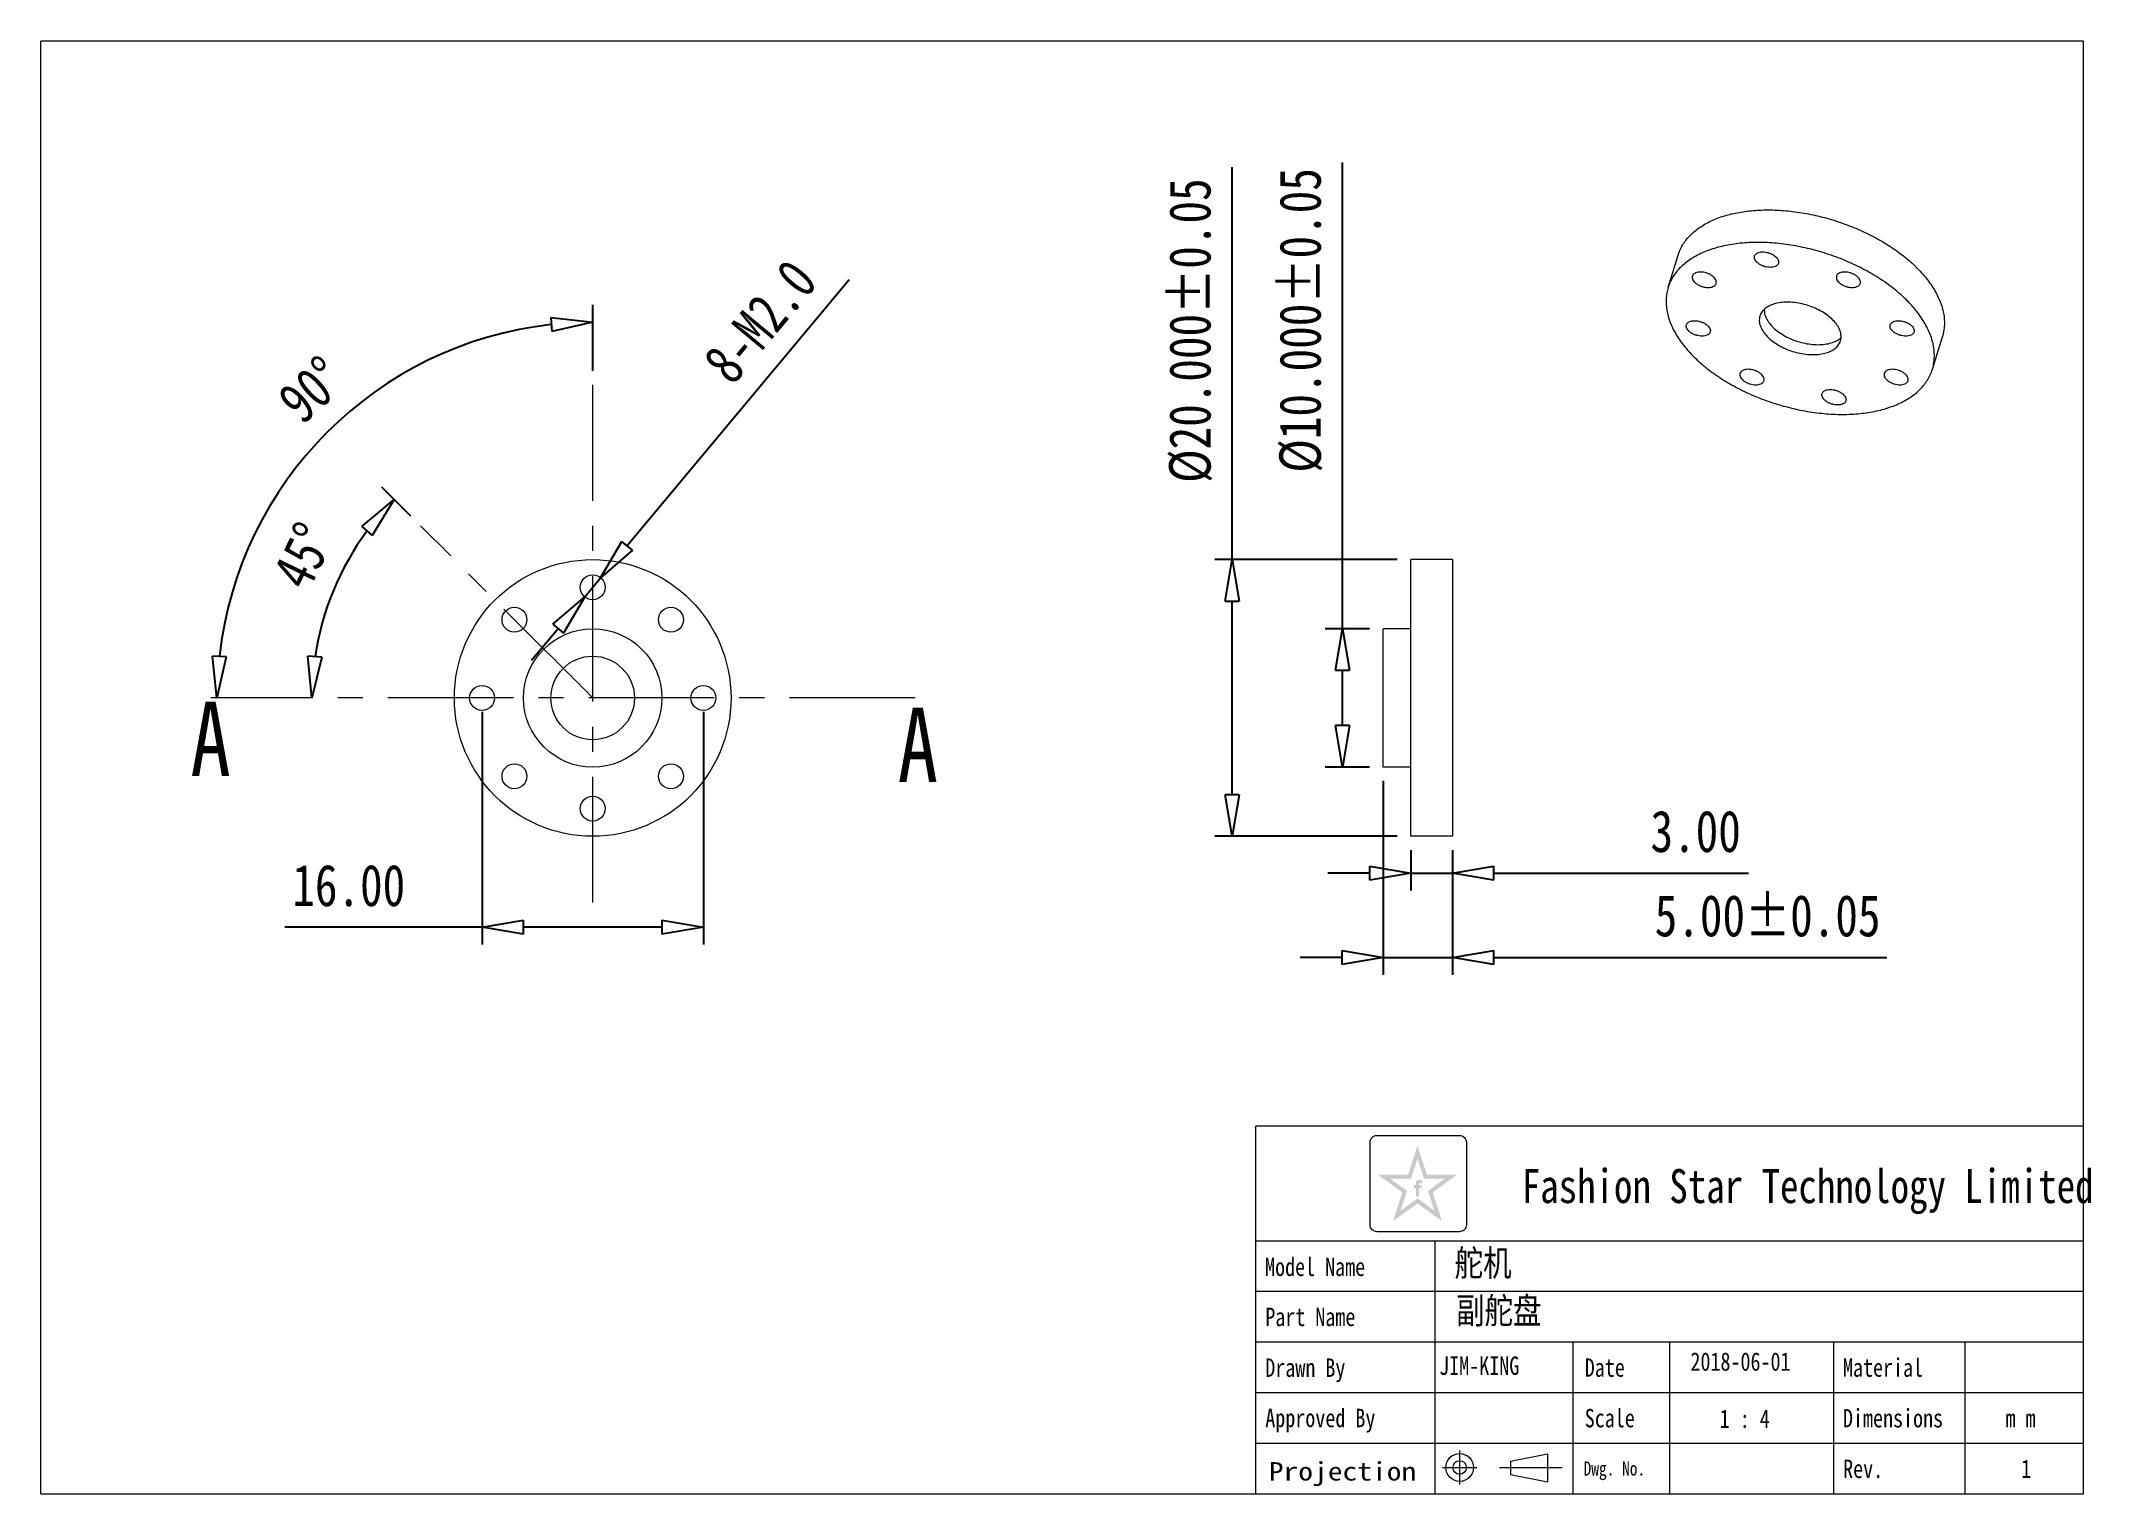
# Model space of a CAD drawing. Header units: inches. Extents: x -297 to -149, y 512 to 617.
import ezdxf
from ezdxf.enums import TextEntityAlignment as Align

# ---------------------------------------------------------------- set-up
doc = ezdxf.new("R2010")
doc.units = ezdxf.units.IN
doc.header["$LTSCALE"] = 1.21
doc.header["$MEASUREMENT"] = 0
doc.header["$PDMODE"] = 3
doc.header["$PDSIZE"] = 0.3125
doc.linetypes.add('CENTER', pattern=[0.6, 0.375, -0.075, 0.075, -0.075])
doc.layers.get('0').update_dxf_attribs({"linetype": 'CONTINUOUS'})
doc.layers.get('Defpoints').update_dxf_attribs({"linetype": 'CONTINUOUS'})
for name, color, linetype in [('02___PRT_ALL_AXES', 7, 'CONTINUOUS'), ('CK_LEVEL_1', 7, 'CONTINUOUS'), ('DIM', 211, 'CONTINUOUS'), ('TEXT', 200, 'CONTINUOUS')]:
    doc.layers.add(name, color=color, linetype=linetype)
doc.styles.get("Standard").update_dxf_attribs({"font": 'txt', "width": 0.8})
doc.dimstyles.new('DIN', dxfattribs={"dimtxt": 3, "dimasz": 3, "dimexe": 1.25, "dimexo": 1, "dimtad": 0, "dimdsep": 46, "dimlunit": 6, "dimtxsty": 'Standard', "dimblk": 'CLOSEDBLANK', "dimcen": 2.5, "dimadec": 0, "dimazin": 0, "dimtfac": 1, "dimtmove": 0, "dimatfit": 3, "dimldrblk": 'CLOSEDBLANK', "dimfxl": 1, "dimtvp": 1, "dimtolj": 1, "dimtzin": 0, "dimarcsym": 0})

# ---------------------------------------------------------------- blocks, each defined once
blk = doc.blocks.new('_ClosedBlank')
at = {"color": 0, "linetype": 'ByBlock', "lineweight": -2}
for p, q in [((-1, 0.167), (0, 0)), ((-1, 0.167), (-1, -0.167)), ((0, 0), (-1, -0.167))]:
    blk.add_line(p, q, dxfattribs=at)
blk = doc.blocks.new('*D3')
at = {"layer": 'Defpoints', "color": 0, "transparency": 16777216}
for p in [(-210.67, 579.07), (-197.75, 579.07), (-197.75, 559.07)]:
    blk.add_point(p, dxfattribs=at)
at = {"layer": 'DIM', "color": 0, "lineweight": -2, "transparency": 16777216}
for p, q in [((-210.67, 579.07), (-210.67, 607.44)), ((-198.75, 579.07), (-211.92, 579.07)), ((-210.67, 562.07), (-210.67, 576.07)), ((-198.75, 559.07), (-211.92, 559.07))]:
    blk.add_line(p, q, dxfattribs=at)
at = {"layer": 'DIM', "color": 0, "lineweight": -2, "transparency": 16777216, "xscale": 3, "yscale": 3, "zscale": 3}
for p, rotation in [((-210.67, 579.07), 90), ((-210.67, 559.07), 270)]:
    blk.add_blockref('_ClosedBlank', p, dxfattribs=dict(at, rotation=rotation))
at = {"layer": 'DIM', "color": 0, "lineweight": 13, "transparency": 16777216, "insert": (-213.67, 595.62), "char_height": 3, "attachment_point": 5, "rotation": 90}
blk.add_mtext('\\A1;%%C20.000%%P0.05', dxfattribs=at)
blk = doc.blocks.new('*D4')
at = {"layer": 'Defpoints', "color": 0, "transparency": 16777216}
for p in [(-269.36, 581.51), (-276.53, 574.32), (-284.52, 569.07), (-256.91, 569.07), (-233.61, 569.07)]:
    blk.add_point(p, dxfattribs=at)
at = {"layer": 'DIM', "color": 0, "lineweight": -2, "transparency": 16777216}
blk.add_line((-270.06, 582.21), (-272.16, 584.31), dxfattribs=at)
blk.add_arc((-256.91, 569.07), 20.3, 143.4826, 171.5269, dxfattribs=at)
at = {"layer": 'DIM', "color": 0, "lineweight": -2, "transparency": 16777216, "xscale": 3, "yscale": 3, "zscale": 3}
for p, rotation in [((-271.27, 583.42), 49.2460479591063), ((-277.22, 569.07), 265.7634528540788)]:
    blk.add_blockref('_ClosedBlank', p, dxfattribs=dict(at, rotation=rotation))
at = {"layer": 'DIM', "color": 0, "lineweight": 13, "transparency": 16777216, "insert": (-277.83, 579.34), "char_height": 3, "attachment_point": 5, "rotation": 63.8431}
blk.add_mtext('\\A1;45°', dxfattribs=at)
blk = doc.blocks.new('*D5')
at = {"layer": 'Defpoints', "color": 0, "transparency": 16777216}
for p in [(-256.91, 591.71), (-280.44, 582.65), (-284.52, 569.07), (-233.61, 569.07), (-256.91, 554.29)]:
    blk.add_point(p, dxfattribs=at)
at = {"layer": 'DIM', "color": 0, "lineweight": -2, "transparency": 16777216}
blk.add_line((-256.91, 592.71), (-256.91, 597.48), dxfattribs=at)
blk.add_arc((-256.91, 569.07), 27.16, 96.3311, 173.6689, dxfattribs=at)
at = {"layer": 'DIM', "color": 0, "lineweight": -2, "transparency": 16777216, "xscale": 3, "yscale": 3, "zscale": 3}
for p, rotation in [((-256.91, 596.23), 3.16557044140796), ((-284.08, 569.07), 266.8344295585919)]:
    blk.add_blockref('_ClosedBlank', p, dxfattribs=dict(at, rotation=rotation))
at = {"layer": 'DIM', "color": 0, "lineweight": 13, "transparency": 16777216, "insert": (-277.24, 591.35), "char_height": 3, "attachment_point": 5, "rotation": 42.3653}
blk.add_mtext('\\A1;90°', dxfattribs=at)
blk = doc.blocks.new('*D6')
at = {"layer": 'Defpoints', "color": 0, "transparency": 16777216}
for p in [(-256.34, 577.76), (-257.49, 576.38)]:
    blk.add_point(p, dxfattribs=at)
at = {"layer": 'DIM', "color": 0, "lineweight": -2, "transparency": 16777216}
for p, q in [((-238.38, 599.29), (-254.41, 580.06)), ((-257.49, 576.38), (-256.34, 577.76)), ((-259.41, 574.07), (-261.33, 571.77))]:
    blk.add_line(p, q, dxfattribs=at)
at = {"layer": 'DIM', "color": 0, "lineweight": -2, "transparency": 16777216, "xscale": 3, "yscale": 3, "zscale": 3}
for p, rotation in [((-256.34, 577.76), 230.1796909842056), ((-257.49, 576.38), 50.17969098420558)]:
    blk.add_blockref('_ClosedBlank', p, dxfattribs=dict(at, rotation=rotation))
at = {"layer": 'DIM', "color": 0, "lineweight": 13, "transparency": 16777216, "insert": (-244.8, 596.28), "char_height": 3, "attachment_point": 5, "rotation": 50.1797}
blk.add_mtext('\\A1;8-M2.0', dxfattribs=at)
blk = doc.blocks.new('*D7')
at = {"layer": 'Defpoints', "color": 0, "transparency": 16777216}
for p in [(-199.75, 574.07), (-202.7, 564.07), (-199.75, 564.07)]:
    blk.add_point(p, dxfattribs=at)
at = {"layer": 'DIM', "color": 0, "lineweight": -2, "transparency": 16777216}
for p, q in [((-202.7, 574.07), (-202.7, 607.78)), ((-200.75, 574.07), (-203.95, 574.07)), ((-202.7, 567.07), (-202.7, 571.07)), ((-200.75, 564.07), (-203.95, 564.07))]:
    blk.add_line(p, q, dxfattribs=at)
at = {"layer": 'DIM', "color": 0, "lineweight": -2, "transparency": 16777216, "xscale": 3, "yscale": 3, "zscale": 3}
for p, rotation in [((-202.7, 574.07), 90), ((-202.7, 564.07), 270)]:
    blk.add_blockref('_ClosedBlank', p, dxfattribs=dict(at, rotation=rotation))
at = {"layer": 'DIM', "color": 0, "lineweight": 13, "transparency": 16777216, "insert": (-205.7, 596.36), "char_height": 3, "attachment_point": 5, "rotation": 90}
blk.add_mtext('\\A1;%%c10.000%%P0.05', dxfattribs=at)
blk = doc.blocks.new('*D8')
at = {"layer": 'Defpoints', "color": 0, "transparency": 16777216}
for p in [(-199.75, 564.07), (-194.75, 559.07), (-199.75, 550.31)]:
    blk.add_point(p, dxfattribs=at)
at = {"layer": 'DIM', "color": 0, "lineweight": -2, "transparency": 16777216}
for p, q in [((-199.75, 563.07), (-199.75, 549.06)), ((-194.75, 558.07), (-194.75, 549.06)), ((-202.75, 550.31), (-205.75, 550.31)), ((-199.75, 550.31), (-194.75, 550.31)), ((-191.75, 550.31), (-163.34, 550.31))]:
    blk.add_line(p, q, dxfattribs=at)
at = {"layer": 'DIM', "color": 0, "lineweight": -2, "transparency": 16777216, "xscale": 3, "yscale": 3, "zscale": 3}
blk.add_blockref('_ClosedBlank', (-199.75, 550.31), dxfattribs=at)
at = {"layer": 'DIM', "color": 0, "lineweight": -2, "transparency": 16777216, "xscale": 3, "yscale": 3, "zscale": 3, "rotation": 180}
blk.add_blockref('_ClosedBlank', (-194.75, 550.31), dxfattribs=at)
at = {"layer": 'DIM', "color": 0, "lineweight": 13, "transparency": 16777216, "insert": (-171.96, 553.31), "char_height": 3, "attachment_point": 5}
blk.add_mtext('\\A1;5.00%%p0.05', dxfattribs=at)
blk = doc.blocks.new('*D9')
at = {"layer": 'Defpoints', "color": 0, "transparency": 16777216}
for p in [(-197.75, 559.07), (-194.75, 559.07), (-197.75, 556.41)]:
    blk.add_point(p, dxfattribs=at)
at = {"layer": 'DIM', "color": 0, "lineweight": -2, "transparency": 16777216}
for p, q in [((-197.75, 558.07), (-197.75, 555.16)), ((-194.75, 558.07), (-194.75, 555.16)), ((-200.75, 556.41), (-203.75, 556.41)), ((-197.75, 556.41), (-194.75, 556.41)), ((-191.75, 556.41), (-173.33, 556.41))]:
    blk.add_line(p, q, dxfattribs=at)
at = {"layer": 'DIM', "color": 0, "lineweight": -2, "transparency": 16777216, "xscale": 3, "yscale": 3, "zscale": 3}
blk.add_blockref('_ClosedBlank', (-197.75, 556.41), dxfattribs=at)
at = {"layer": 'DIM', "color": 0, "lineweight": -2, "transparency": 16777216, "xscale": 3, "yscale": 3, "zscale": 3, "rotation": 180}
blk.add_blockref('_ClosedBlank', (-194.75, 556.41), dxfattribs=at)
at = {"layer": 'DIM', "color": 0, "lineweight": 13, "transparency": 16777216, "insert": (-177.16, 559.41), "char_height": 3, "attachment_point": 5}
blk.add_mtext('\\A1;3.00', dxfattribs=at)
blk = doc.blocks.new('*D16')
at = {"layer": 'Defpoints', "color": 0, "transparency": 16777216}
for p in [(-264.91, 569.07), (-248.91, 569.07), (-248.91, 552.5)]:
    blk.add_point(p, dxfattribs=at)
at = {"layer": 'DIM', "color": 0, "lineweight": -2, "transparency": 16777216}
for p, q in [((-264.91, 568.07), (-264.91, 551.25)), ((-248.91, 568.07), (-248.91, 551.25)), ((-264.91, 552.5), (-279.18, 552.5)), ((-251.91, 552.5), (-261.91, 552.5))]:
    blk.add_line(p, q, dxfattribs=at)
at = {"layer": 'DIM', "color": 0, "lineweight": -2, "transparency": 16777216, "xscale": 3, "yscale": 3, "zscale": 3, "rotation": 180}
blk.add_blockref('_ClosedBlank', (-264.91, 552.5), dxfattribs=at)
at = {"layer": 'DIM', "color": 0, "lineweight": -2, "transparency": 16777216, "xscale": 3, "yscale": 3, "zscale": 3}
blk.add_blockref('_ClosedBlank', (-248.91, 552.5), dxfattribs=at)
at = {"layer": 'DIM', "color": 0, "lineweight": 5, "transparency": 16777216, "insert": (-274.55, 555.5), "char_height": 3, "attachment_point": 5}
blk.add_mtext('\\A1;16.00', dxfattribs=at)

msp = doc.modelspace()

# ---------------------------------------------------------------- hatches: boundary and pattern name
at = {"lineweight": 13}
h = msp.add_hatch(color=50, dxfattribs=at)
edge = h.paths.add_edge_path(flags=0)
edge.add_line((-197.163, 533.645), (-196.964, 533.645))
edge.add_line((-196.964, 533.645), (-196.964, 533.859))
edge.add_line((-196.964, 533.859), (-197.16, 533.859))
edge.add_line((-197.16, 533.859), (-197.16, 533.963))
edge.add_spline(control_points=[(-197.16, 533.963), (-197.16, 533.976), (-197.161, 534.024), (-197.066, 534.009), (-197.007, 534), (-196.973, 533.991), (-196.96, 533.988)], knot_values=[0, 0, 0, 0, 1.4943482, 5.8188355, 8.4876202, 10.3632598, 10.3632598, 10.3632598, 10.3632598], degree=3, periodic=0)
edge.add_line((-196.96, 533.988), (-196.96, 534.207))
edge.add_spline(control_points=[(-196.96, 534.207), (-196.995, 534.215), (-197.082, 534.236), (-197.206, 534.246), (-197.321, 534.194), (-197.379, 534.122), (-197.389, 534.067), (-197.392, 534.051)], knot_values=[0, 0, 0, 0, 4.9341397, 11.9452686, 16.0265909, 21.3569295, 23.4510995, 23.4510995, 23.4510995, 23.4510995], degree=3, periodic=0)
edge.add_line((-197.392, 534.051), (-197.392, 533.859))
edge.add_line((-197.392, 533.859), (-197.536, 533.859))
edge.add_line((-197.536, 533.859), (-197.536, 533.645))
edge.add_line((-197.536, 533.645), (-197.39, 533.645))
edge.add_line((-197.39, 533.645), (-197.39, 533.048))
edge.add_line((-197.39, 533.048), (-197.163, 533.048))
edge.add_line((-197.163, 533.048), (-197.163, 533.645))
h.paths.add_polyline_path([(-194.427, 534.605), (-196.603, 534.605), (-197.275, 536.681), (-197.947, 534.605), (-200.123, 534.605), (-198.371, 533.327), (-199.043, 531.257), (-197.275, 532.523), (-195.507, 531.257), (-196.179, 533.327)])
h.paths.add_polyline_path([(-196.516, 533.434), (-196.048, 531.993), (-197.275, 532.89), (-198.501, 531.993), (-198.034, 533.434), (-199.264, 534.331), (-197.744, 534.331), (-197.275, 535.778), (-196.806, 534.331), (-195.286, 534.331)], flags=16)

# ---------------------------------------------------------------- linework, layer by layer
at = {"color": 7, "linetype": 'Continuous', "lineweight": 13}
for p, q in [((-197.746, 559.068), (-197.746, 579.068)), ((-194.746, 579.068), (-194.746, 559.068)), ((-197.746, 574.068), (-199.746, 574.068)), ((-199.746, 564.068), (-199.746, 574.068)), ((-197.746, 564.068), (-199.746, 564.068))]:
    msp.add_line(p, q, dxfattribs=at)
for centre, radius in [((-256.912, 577.068), 0.9), ((-262.569, 574.725), 0.9), ((-251.255, 574.725), 0.9), ((-256.912, 569.068), 5), ((-256.912, 569.068), 3.025), ((-264.912, 569.068), 0.9), ((-248.912, 569.068), 0.9), ((-262.569, 563.411), 0.9), ((-251.255, 563.411), 0.9), ((-256.912, 561.068), 0.9)]:
    msp.add_circle(centre, radius, dxfattribs=at)
for points, start_tangent, end_tangent in [([(-178.43, 601.083), (-178.33, 601.361), (-177.945, 602.054), (-177.392, 602.674), (-176.679, 603.209), (-175.821, 603.65), (-174.834, 603.988), (-173.736, 604.217), (-172.547, 604.332), (-171.29, 604.332), (-169.988, 604.217), (-168.665, 603.988), (-167.346, 603.65), (-166.056, 603.209), (-164.818, 602.674), (-163.656, 602.054), (-162.591, 601.361), (-161.643, 600.607), (-160.829, 599.808), (-160.166, 598.977), (-159.665, 598.131)], (0.2950652, 0.9554771), (0.4405427, -0.8977317)), ([(-162.286, 598.183), (-162.491, 598.363), (-163.502, 599.141), (-164.638, 599.851), (-165.875, 600.479), (-167.188, 601.01), (-168.55, 601.435), (-169.934, 601.745), (-171.31, 601.934), (-172.652, 601.997), (-173.932, 601.934), (-175.123, 601.745), (-176.203, 601.435), (-177.147, 601.01), (-177.939, 600.479), (-178.56, 599.851), (-178.999, 599.141), (-179.156, 598.733)], (-0.7435125, 0.668722), (-0.2953124, -0.9554008)), ([(-172.871, 600.754), (-172.913, 600.887), (-172.904, 601.014), (-172.902, 601.019)], (-0.4405427, 0.8977317), (0.2962756, 0.9551025)), ([(-172.902, 601.019), (-172.845, 601.124), (-172.739, 601.214), (-172.593, 601.277), (-172.414, 601.309), (-172.215, 601.309), (-172.004, 601.277), (-171.798, 601.214), (-171.603, 601.124), (-171.436, 601.014), (-171.303, 600.887), (-171.213, 600.754)], (0.2962756, 0.9551025), (0.4405427, -0.8977317)), ([(-171.182, 600.488), (-171.239, 600.383), (-171.345, 600.293), (-171.491, 600.231), (-171.67, 600.198), (-171.869, 600.198), (-172.08, 600.231), (-172.287, 600.293), (-172.481, 600.383), (-172.648, 600.493), (-172.781, 600.62), (-172.871, 600.754)], (-0.2962756, -0.9551025), (-0.4405427, 0.8977317)), ([(-171.213, 600.754), (-171.171, 600.62), (-171.18, 600.493), (-171.182, 600.488)], (0.4405427, -0.8977317), (-0.2962756, -0.9551025)), ([(-177.397, 599.563), (-177.41, 599.496), (-177.393, 599.364), (-177.328, 599.23), (-177.215, 599.098), (-177.064, 598.98), (-176.881, 598.878), (-176.68, 598.802), (-176.469, 598.754), (-176.263, 598.738)], (-0.294611, -0.9556173), (1, 0)), ([(-176.812, 599.857), (-177.002, 599.84), (-177.166, 599.792), (-177.293, 599.716), (-177.376, 599.615), (-177.397, 599.563)], (-1, 0), (-0.294611, -0.9556173)), ([(-175.678, 599.031), (-175.665, 599.098), (-175.682, 599.23), (-175.748, 599.364), (-175.86, 599.496), (-176.011, 599.615), (-176.194, 599.716), (-176.395, 599.792), (-176.606, 599.84), (-176.812, 599.857)], (0.294611, 0.9556173), (-1, 0)), ([(-176.263, 598.738), (-176.073, 598.754), (-175.909, 598.802), (-175.783, 598.878), (-175.699, 598.98), (-175.678, 599.031)], (1, 0), (0.294611, 0.9556173)), ([(-166.977, 599.563), (-166.989, 599.496), (-166.973, 599.364), (-166.907, 599.23), (-166.794, 599.098), (-166.644, 598.98), (-166.461, 598.878), (-166.259, 598.802), (-166.049, 598.754), (-165.842, 598.738)], (-0.294611, -0.9556173), (1, 0)), ([(-166.391, 599.857), (-166.582, 599.84), (-166.745, 599.792), (-166.872, 599.716), (-166.955, 599.615), (-166.977, 599.563)], (-1, 0), (-0.294611, -0.9556173)), ([(-165.257, 599.031), (-165.245, 599.098), (-165.261, 599.23), (-165.327, 599.364), (-165.439, 599.496), (-165.59, 599.615), (-165.773, 599.716), (-165.975, 599.792), (-166.185, 599.84), (-166.391, 599.857)], (0.294611, 0.9556173), (-1, 0)), ([(-165.842, 598.738), (-165.652, 598.754), (-165.488, 598.802), (-165.362, 598.878), (-165.279, 598.98), (-165.257, 599.031)], (1, 0), (0.294611, 0.9556173)), ([(-179.156, 598.733), (-179.247, 598.363), (-179.299, 597.532), (-179.153, 596.665), (-178.812, 595.781)], (-0.2953124, -0.9554008), (0.4405427, -0.8977317)), ([(-166.792, 595.781), (-167.011, 596.129), (-167.318, 596.466), (-167.703, 596.779), (-168.152, 597.058), (-168.651, 597.294), (-169.182, 597.478), (-169.728, 597.604), (-170.269, 597.669), (-170.787, 597.669), (-171.265, 597.604), (-171.687, 597.478), (-172.037, 597.294), (-172.305, 597.058), (-172.48, 596.779), (-172.516, 596.681)], (-0.4405427, 0.8977317), (-0.2944948, -0.9556531)), ([(-160.391, 595.781), (-160.919, 596.665), (-161.624, 597.532), (-162.286, 598.183)], (-0.4405427, 0.8977317), (-0.7435125, 0.668722)), ([(-159.665, 598.131), (-159.335, 597.284), (-159.183, 596.454), (-159.212, 595.654), (-159.321, 595.178)], (0.4405427, -0.8977317), (-0.2950652, -0.9554771)), ([(-177.799, 595.781), (-177.841, 595.915), (-177.832, 596.041), (-177.83, 596.046)], (-0.4405427, 0.8977317), (0.2962756, 0.9551025)), ([(-177.83, 596.046), (-177.773, 596.152), (-177.667, 596.241), (-177.521, 596.304), (-177.342, 596.336), (-177.143, 596.336), (-176.932, 596.304), (-176.726, 596.241), (-176.531, 596.152), (-176.364, 596.041), (-176.231, 595.915), (-176.141, 595.781)], (0.2962756, 0.9551025), (0.4405427, -0.8977317)), ([(-172.516, 596.681), (-172.557, 596.466), (-172.534, 596.129), (-172.411, 595.781)], (-0.2944948, -0.9556531), (0.4405427, -0.8977317)), ([(-163.062, 595.781), (-163.104, 595.915), (-163.095, 596.041), (-163.093, 596.046)], (-0.4405427, 0.8977317), (0.2962756, 0.9551025)), ([(-163.093, 596.046), (-163.036, 596.152), (-162.93, 596.241), (-162.784, 596.304), (-162.605, 596.336), (-162.406, 596.336), (-162.196, 596.304), (-161.989, 596.241), (-161.794, 596.152), (-161.627, 596.041), (-161.494, 595.915), (-161.404, 595.781)], (0.2962756, 0.9551025), (0.4405427, -0.8977317)), ([(-178.812, 595.781), (-178.284, 594.896), (-177.58, 594.029), (-176.713, 593.198), (-175.701, 592.42), (-174.565, 591.71), (-173.328, 591.083), (-172.015, 590.551), (-170.653, 590.126), (-169.27, 589.816), (-167.893, 589.628), (-166.551, 589.565), (-165.272, 589.628), (-164.08, 589.816), (-163.001, 590.126), (-162.056, 590.551), (-161.265, 591.083), (-160.643, 591.71), (-160.204, 592.42), (-160.048, 592.828)], (0.4405427, -0.8977317), (0.2953124, 0.9554008)), ([(-176.11, 595.515), (-176.168, 595.41), (-176.274, 595.32), (-176.419, 595.258), (-176.598, 595.225), (-176.797, 595.225), (-177.008, 595.258), (-177.215, 595.32), (-177.409, 595.41), (-177.576, 595.521), (-177.709, 595.647), (-177.799, 595.781)], (-0.2962756, -0.9551025), (-0.4405427, 0.8977317)), ([(-176.141, 595.781), (-176.1, 595.647), (-176.109, 595.521), (-176.11, 595.515)], (0.4405427, -0.8977317), (-0.2962756, -0.9551025)), ([(-172.411, 595.781), (-172.192, 595.432), (-171.885, 595.096), (-171.5, 594.783), (-171.051, 594.503), (-170.552, 594.268), (-170.021, 594.084), (-169.476, 593.957), (-168.934, 593.893), (-168.416, 593.893), (-167.938, 593.957), (-167.517, 594.084), (-167.166, 594.268), (-166.899, 594.503), (-166.723, 594.783), (-166.688, 594.88)], (0.4405427, -0.8977317), (0.2944948, 0.9556531)), ([(-166.688, 594.88), (-166.646, 595.096), (-166.669, 595.432), (-166.792, 595.781)], (0.2944948, 0.9556531), (-0.4405427, 0.8977317)), ([(-161.373, 595.515), (-161.431, 595.41), (-161.537, 595.32), (-161.682, 595.258), (-161.861, 595.225), (-162.06, 595.225), (-162.271, 595.258), (-162.478, 595.32), (-162.672, 595.41), (-162.839, 595.521), (-162.972, 595.647), (-163.062, 595.781)], (-0.2962756, -0.9551025), (-0.4405427, 0.8977317)), ([(-161.404, 595.781), (-161.363, 595.647), (-161.372, 595.521), (-161.373, 595.515)], (0.4405427, -0.8977317), (-0.2962756, -0.9551025)), ([(-160.048, 592.828), (-159.956, 593.198), (-159.905, 594.029), (-160.051, 594.896), (-160.391, 595.781)], (0.2953124, 0.9554008), (-0.4405427, 0.8977317)), ([(-173.946, 592.53), (-173.959, 592.463), (-173.942, 592.332), (-173.876, 592.197), (-173.764, 592.066), (-173.613, 591.947), (-173.43, 591.846), (-173.229, 591.769), (-173.018, 591.721), (-172.812, 591.705)], (-0.294611, -0.9556173), (1, 0)), ([(-173.361, 592.824), (-173.551, 592.808), (-173.715, 592.76), (-173.841, 592.683), (-173.925, 592.582), (-173.946, 592.53)], (-1, 0), (-0.294611, -0.9556173)), ([(-172.227, 591.999), (-172.214, 592.066), (-172.231, 592.197), (-172.296, 592.332), (-172.409, 592.463), (-172.56, 592.582), (-172.743, 592.683), (-172.944, 592.76), (-173.155, 592.808), (-173.361, 592.824)], (0.294611, 0.9556173), (-1, 0)), ([(-172.812, 591.705), (-172.622, 591.721), (-172.458, 591.769), (-172.331, 591.846), (-172.248, 591.947), (-172.227, 591.999)], (1, 0), (0.294611, 0.9556173)), ([(-163.526, 592.53), (-163.538, 592.463), (-163.522, 592.332), (-163.456, 592.197), (-163.343, 592.066), (-163.192, 591.947), (-163.01, 591.846), (-162.808, 591.769), (-162.598, 591.721), (-162.391, 591.705)], (-0.294611, -0.9556173), (1, 0)), ([(-162.94, 592.824), (-163.131, 592.808), (-163.294, 592.76), (-163.421, 592.683), (-163.504, 592.582), (-163.526, 592.53)], (-1, 0), (-0.294611, -0.9556173)), ([(-161.806, 591.999), (-161.793, 592.066), (-161.81, 592.197), (-161.876, 592.332), (-161.988, 592.463), (-162.139, 592.582), (-162.322, 592.683), (-162.523, 592.76), (-162.734, 592.808), (-162.94, 592.824)], (0.294611, 0.9556173), (-1, 0)), ([(-162.391, 591.705), (-162.201, 591.721), (-162.037, 591.769), (-161.911, 591.846), (-161.827, 591.947), (-161.806, 591.999)], (1, 0), (0.294611, 0.9556173)), ([(-167.99, 590.808), (-168.032, 590.942), (-168.023, 591.068), (-168.021, 591.074)], (-0.4405427, 0.8977317), (0.2962756, 0.9551025)), ([(-168.021, 591.074), (-167.964, 591.179), (-167.858, 591.268), (-167.712, 591.331), (-167.533, 591.363), (-167.334, 591.363), (-167.124, 591.331), (-166.917, 591.268), (-166.723, 591.179), (-166.555, 591.068), (-166.422, 590.942), (-166.332, 590.808)], (0.2962756, 0.9551025), (0.4405427, -0.8977317)), ([(-166.301, 590.542), (-166.359, 590.437), (-166.465, 590.347), (-166.61, 590.285), (-166.789, 590.252), (-166.988, 590.252), (-167.199, 590.285), (-167.406, 590.347), (-167.6, 590.437), (-167.768, 590.548), (-167.901, 590.674), (-167.99, 590.808)], (-0.2962756, -0.9551025), (-0.4405427, 0.8977317)), ([(-166.332, 590.808), (-166.291, 590.674), (-166.3, 590.548), (-166.301, 590.542)], (0.4405427, -0.8977317), (-0.2962756, -0.9551025))]:
    msp.add_spline(points, degree=3, dxfattribs=dict(at, start_tangent=start_tangent, end_tangent=end_tangent))
for points, knots in [([(-172.197, 597.169), (-172.204, 597.062), (-172.184, 596.83), (-172.103, 596.612), (-172.049, 596.502)], [0.23776948, 0.23776948, 0.23776948, 0.23776948, 0.55704149, 0.92653164, 0.92653164, 0.92653164, 0.92653164]), ([(-172.049, 596.502), (-171.989, 596.379), (-171.831, 596.134), (-171.521, 595.799), (-171.136, 595.488), (-170.687, 595.212), (-170.191, 594.978), (-169.663, 594.795), (-169.12, 594.669), (-168.582, 594.604), (-168.066, 594.602), (-167.588, 594.664), (-167.164, 594.787), (-166.853, 594.945), (-166.695, 595.068), (-166.645, 595.114)], [0, 0, 0, 0, 0.4113783, 0.8668887, 1.3630022, 1.8920871, 2.4437489, 3.0059173, 3.5657905, 4.110724, 4.6291312, 5.1114672, 5.551392, 5.9472275, 6.1496826, 6.1496826, 6.1496826, 6.1496826])]:
    msp.add_open_spline(points, degree=3, knots=knots, dxfattribs=at)
at = {"layer": '02___PRT_ALL_AXES', "color": 7, "linetype": 'Continuous', "lineweight": 13}
for p, q in [((-179.156, 598.733), (-178.43, 601.083)), ((-160.047, 592.828), (-159.321, 595.178)), ((-194.746, 579.068), (-197.746, 579.068)), ((-194.746, 559.068), (-197.746, 559.068))]:
    msp.add_line(p, q, dxfattribs=at)
at = {"layer": 'CK_LEVEL_1', "color": 3, "linetype": 'Continuous', "lineweight": 13}
for p, q in [((-208.954, 511.527), (-208.954, 538.125)), ((-149.107, 538.125), (-208.954, 538.125)), ((-149.107, 529.813), (-208.954, 529.813)), ((-195.987, 511.527), (-195.987, 529.813)), ((-149.107, 526.156), (-208.954, 526.156)), ((-149.107, 522.499), (-208.954, 522.499)), ((-186.013, 511.527), (-186.013, 522.499)), ((-179.031, 511.527), (-179.031, 522.499)), ((-167.172, 511.527), (-167.172, 522.499)), ((-157.682, 511.527), (-157.682, 522.499)), ((-149.107, 518.841), (-208.954, 518.841)), ((-149.107, 515.184), (-208.954, 515.184))]:
    msp.add_line(p, q, dxfattribs=at)
at = {"layer": 'DIM', "color": 1, "linetype": 'CENTER', "lineweight": 13, "ltscale": 20}
for p, q in [((-256.912, 554.288), (-256.912, 591.708)), ((-256.912, 569.068), (-269.356, 581.508)), ((-233.606, 569.068), (-284.516, 569.068))]:
    msp.add_line(p, q, dxfattribs=at)
at = {"layer": 'DIM', "lineweight": 13}
msp.add_line((-186.825, 513.419), (-191.341, 513.419), dxfattribs=at)
msp.add_lwpolyline([(-200.204, 537.447), (-194.239, 537.447, -0.4142136), (-193.739, 536.947), (-193.739, 530.987, -0.4142136), (-194.239, 530.487), (-200.204, 530.487, -0.4142136), (-200.704, 530.987), (-200.704, 536.947, -0.4142136)], format="xyb", close=True, dxfattribs=at)
at = {"layer": 'DIM', "color": 0, "lineweight": 13, "ltscale": 2}
msp.add_circle((-256.912, 569.068), 10, dxfattribs=at)
at = {"layer": 'TEXT', "color": 3, "linetype": 'Continuous', "lineweight": 13}
for p, q in [((-296.804, 511.527), (-296.804, 616.557)), ((-149.107, 616.557), (-296.804, 616.557)), ((-149.107, 541.775), (-149.107, 616.557)), ((-149.107, 511.527), (-149.107, 541.775)), ((-194.228, 514.68), (-194.228, 512.207)), ((-190.543, 513.911), (-187.881, 514.422)), ((-187.881, 514.422), (-187.881, 512.415)), ((-195.465, 513.443), (-192.992, 513.443)), ((-190.543, 513.911), (-190.543, 512.926)), ((-190.543, 512.926), (-187.881, 512.415)), ((-296.804, 511.527), (-149.107, 511.527))]:
    msp.add_line(p, q, dxfattribs=at)
for radius in [1.004, 0.492]:
    msp.add_circle((-194.228, 513.443), radius, dxfattribs=at)

# ---------------------------------------------------------------- texts
at = {"layer": 'CK_LEVEL_1', "color": 221, "linetype": 'Continuous', "lineweight": 13, "width": 0.8}
for s, height, p in [('Model Name', 1.3299, (-208.297, 527.283)), ('Part Name', 1.3299, (-208.28, 523.664)), ('Drawn By', 1.3299, (-208.28, 519.993)), ('Date', 1.3299, (-185.18, 520.002)), ('2018-06-01', 1.3299, (-177.539, 520.436)), ('Material', 1.3299, (-166.509, 520.002)), ('Approved By', 1.32993, (-208.28, 516.356)), ('Scale', 1.3299, (-185.18, 516.347)), ('1 : 4', 1.3299, (-175.42, 516.296)), ('Dimensions', 1.3299, (-166.509, 516.343)), ('m m', 1.3299, (-154.76, 516.343)), ('Dwg. No.', 1.023, (-185.266, 512.859)), ('Rev.', 1.3299, (-166.499, 512.684)), ('1', 1.33, (-153.621, 512.684))]:
    msp.add_text(s, height=height, dxfattribs=at).set_placement(p)
at = {"layer": 'CK_LEVEL_1', "color": 221, "linetype": 'Continuous', "lineweight": 13, "width": 0.907112}
msp.add_text('Projection', height=1.3299, dxfattribs=at).set_placement((-208.024, 512.498), (-197.368, 512.498), align=Align.FIT)
at = {"layer": 'DIM', "lineweight": 13, "attachment_point": 1}
for s, insert, char_height, width in [('A', (-286.006, 568.806), 5.379, 224.55772), ('A', (-234.866, 568.376), 5.379, 224.55772), ('{\\fSTSong|b0|i0|c134|p2;Fashion Star Technology Limited}', (-189.734, 535.01), 2.4505, 522.07903), ('{\\fSimSun|b0|i0|c134|p54;舵机}', (-194.589, 529.167), 1.885, 401.59925), ('{\\fSimSun|b0|i0|c134|p54;副舵盘}', (-194.483, 525.723), 1.885, 401.59925), ('JIM-KING', (-195.712, 521.469), 1.3321, 36.41343)]:
    msp.add_mtext(s, dxfattribs=dict(at, insert=insert, char_height=char_height, width=width))

# ---------------------------------------------------------------- dimensions: what is measured, and where the dimension line sits
at = {"layer": 'DIM', "lineweight": 13, "ltscale": 2}
for base, p1, p2, text, picture, middle in [((-210.666, 579.068), (-197.746, 559.068), (-197.746, 579.068), '%%C<>.000%%P0.05', '*D3', (-210.666, 595.618)), ((-202.696, 564.068), (-199.746, 574.068), (-199.746, 564.068), '%%c10.000%%P0.05', '*D7', (-202.696, 596.358))]:
    dim = msp.add_linear_dim(base=base, p1=p1, p2=p2, angle=90, text=text, dimstyle='DIN', dxfattribs=at)
    dim.commit()
    dim.dimension.update_dxf_attribs({"geometry": picture, "text_midpoint": middle, "dimtype": 160})
dim = msp.add_diameter_dim_2p(p1=(-257.488, 576.376), p2=(-256.336, 577.759), text='8-M2.0', dimstyle='DIN', dxfattribs=at)
dim.commit()
dim.dimension.update_dxf_attribs({"geometry": '*D6', "text_midpoint": (-242.496, 594.358), "dimtype": 163})
for base, line1, picture, middle in [((-280.436, 582.649), ((-256.912, 554.288), (-256.912, 591.708)), '*D5', (-275.216, 589.138)), ((-276.525, 574.322), ((-256.912, 569.068), (-269.356, 581.508)), '*D4', (-275.137, 578.019))]:
    dim = msp.add_angular_dim_2l(base=base, line1=line1, line2=((-233.606, 569.068), (-284.516, 569.068)), dimstyle='DIN', dxfattribs=at)
    dim.commit()
    dim.dimension.update_dxf_attribs({"geometry": picture, "text_midpoint": middle, "dimtype": 162})
at = {"layer": 'DIM', "lineweight": 5, "ltscale": 2}
dim = msp.add_linear_dim(base=(-248.912, 552.505), p1=(-264.912, 569.068), p2=(-248.912, 569.068), text='<>.00', dimstyle='DIN', dxfattribs=at)
dim.commit()
dim.dimension.update_dxf_attribs({"geometry": '*D16', "text_midpoint": (-274.55, 552.505), "dimtype": 160})
at = {"layer": 'DIM', "lineweight": 13, "ltscale": 2}
for base, p2, text, picture, middle in [((-199.746, 550.314), (-199.746, 564.068), '5.00%%p0.05', '*D8', (-171.963, 550.314)), ((-197.746, 556.408), (-197.746, 559.068), '3.00', '*D9', (-177.156, 556.408))]:
    dim = msp.add_linear_dim(base=base, p1=(-194.746, 559.068), p2=p2, text=text, dimstyle='DIN', dxfattribs=at)
    dim.commit()
    dim.dimension.update_dxf_attribs({"geometry": picture, "text_midpoint": middle, "dimtype": 160})

doc.saveas('drawing.dxf')
